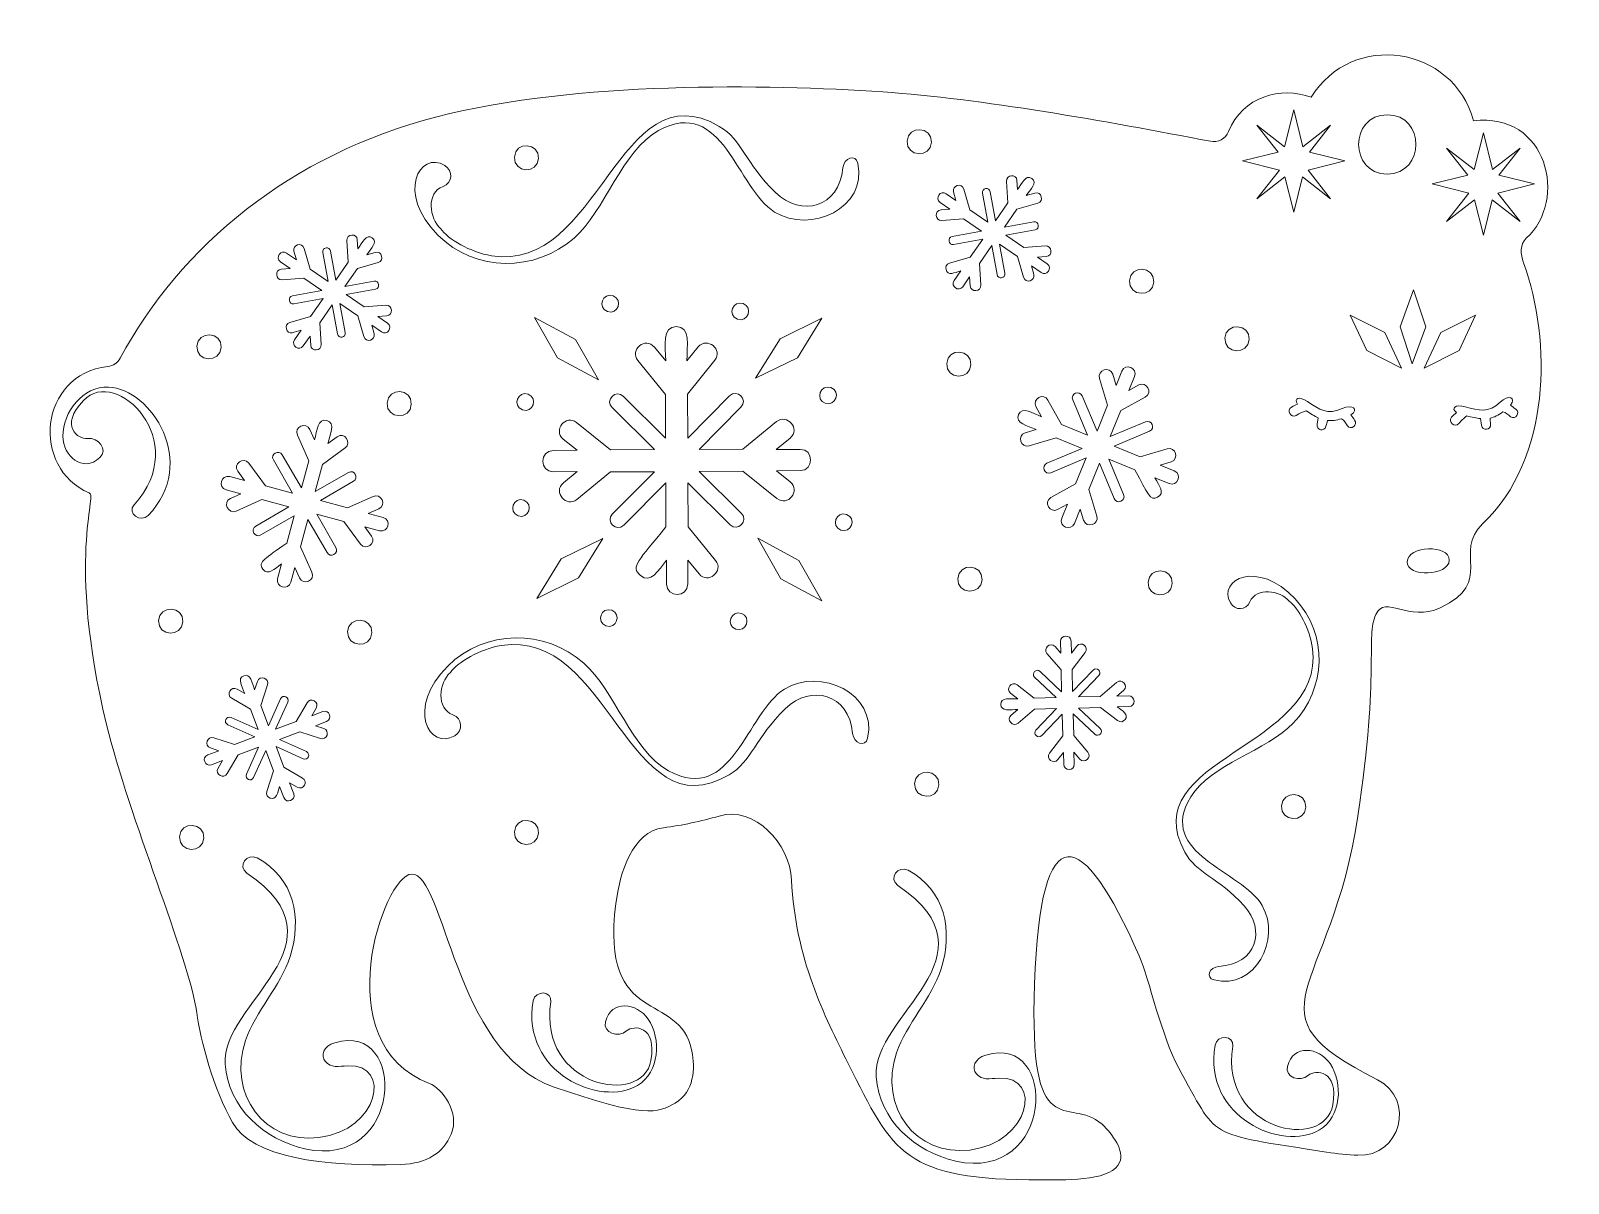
# Model space of a CAD drawing. Header units: inches. Extents: x 0.01 to 2.98, y 0.38 to 2.6.
import ezdxf

# ---------------------------------------------------------------- set-up
doc = ezdxf.new("R2010")
doc.units = ezdxf.units.IN
doc.header["$MEASUREMENT"] = 0
doc.layers.add('_U+0421_U+043B_U+043E_U+0439 1', color=7, linetype='Continuous')

msp = doc.modelspace()

# ---------------------------------------------------------------- linework, layer by layer
at = {"layer": '_U+0421_U+043B_U+043E_U+0439 1', "color": 7, "lineweight": 9, "true_color": 0xffffff}
for points in [[(2.4233, 2.3294), (2.3802, 2.2743), (2.4341, 2.3165), (2.451, 2.2483), (2.468, 2.3165), (2.5219, 2.2743), (2.4788, 2.3294), (2.5498, 2.3471), (2.4812, 2.3641), (2.5219, 2.4161), (2.4688, 2.3745), (2.451, 2.4458), (2.4333, 2.3745), (2.3802, 2.4161), (2.4209, 2.3641), (2.3523, 2.3471), (2.4233, 2.3294)], [(2.9156, 2.3029), (2.847, 2.32), (2.8877, 2.3719), (2.8346, 2.3304), (2.8169, 2.4016), (2.7991, 2.3304), (2.746, 2.3719), (2.7867, 2.32), (2.7182, 2.3029), (2.7891, 2.2853), (2.746, 2.2302), (2.7999, 2.2724), (2.8169, 2.2042), (2.8338, 2.2724), (2.8877, 2.2302), (2.8446, 2.2853), (2.9156, 2.3029)], [(2.7057, 2.0272), (2.6821, 2.0986), (2.6562, 2.0274), (2.6797, 1.956), (2.7057, 2.0272)], [(2.5598, 2.0499), (2.5918, 1.9813), (2.6589, 1.9474), (2.6269, 2.0161), (2.5598, 2.0499)], [(2.802, 2.0499), (2.7349, 2.0161), (2.7029, 1.9474), (2.77, 1.9813), (2.802, 2.0499)], [(1.1098, 1.9249), (1.0657, 2.0029), (0.9868, 2.0454), (1.0308, 1.9673), (1.1098, 1.9249)], [(1.5407, 2.0438), (1.4602, 2.0044), (1.4131, 1.9281), (1.4936, 1.9675), (1.5407, 2.0438)], [(0.9907, 1.5037), (1.0713, 1.5431), (1.1184, 1.6194), (1.0378, 1.58), (0.9907, 1.5037)], [(1.4616, 1.5414), (1.4175, 1.6195), (1.4965, 1.577), (1.5406, 1.4989), (1.4616, 1.5414)]]:
    msp.add_lwpolyline(points, dxfattribs=at)
at = {"layer": '_U+0421_U+043B_U+043E_U+0439 1', "color": 12, "lineweight": 9, "true_color": 0xe30613}
for points, knots in [([(2.8996, 2.198), (2.9806, 2.271), (2.9406, 2.4424), (2.7979, 2.4243), (2.7584, 2.5699), (2.5641, 2.5981), (2.4846, 2.4698), (2.4263, 2.4916), (2.3526, 2.4716), (2.3252, 2.4036), (2.3196, 2.3898), (2.3049, 2.3822), (2.2903, 2.385), (2.09, 2.4237), (1.8465, 2.4675), (1.6586, 2.4802), (1.434, 2.4954), (1.0664, 2.5012), (0.7978, 2.4321), (0.5156, 2.3594), (0.3038, 2.183), (0.1872, 1.9668), (0.1824, 1.9579), (0.1735, 1.9519), (0.1634, 1.9508), (0.0299, 1.9355), (0.0148, 1.7544), (0.1276, 1.7071), (0.1443, 1.7001), (0.0829, 1.585), (0.161, 1.2603), (0.2037, 1.0827), (0.3188, 0.8147), (0.3349, 0.7051), (0.3427, 0.6519), (0.3671, 0.5568), (0.404, 0.493), (0.441, 0.4259), (0.5804, 0.4073), (0.7281, 0.412), (0.7795, 0.4137), (0.811, 0.4349), (0.8258, 0.4704), (0.8435, 0.5128), (0.8075, 0.5591), (0.7841, 0.5681), (0.5816, 0.6455), (0.6959, 0.9708), (0.7495, 0.972), (0.8133, 0.9734), (0.8318, 0.6286), (1.0224, 0.5621), (1.1992, 0.5005), (1.224, 0.5109), (1.258, 0.5306), (1.2947, 0.5518), (1.2967, 0.5979), (1.2901, 0.6307), (1.2663, 0.7498), (1.1132, 0.6727), (1.1434, 0.915), (1.1509, 0.9753), (1.1751, 1.0533), (1.2353, 1.0613), (1.2714, 1.0661), (1.3074, 1.0736), (1.3428, 1.084), (1.4107, 1.1038), (1.4792, 1.0313), (1.4824, 0.9606), (1.4893, 0.8096), (1.5461, 0.6979), (1.5915, 0.6071), (1.6788, 0.4326), (1.6989, 0.3822), (1.9641, 0.3822), (2.0245, 0.3822), (2.1017, 0.3822), (2.1151, 0.4158), (2.1252, 0.4393), (2.1017, 0.4695), (2.0816, 0.4897), (2.0145, 0.5471), (1.94, 0.441), (1.951, 0.7606), (1.9624, 1.0911), (2.0434, 1.0649), (2.1529, 0.8141), (2.1723, 0.7696), (2.1964, 0.658), (2.2292, 0.5979), (2.3064, 0.4603), (2.2762, 0.4729), (2.5146, 0.436), (2.5353, 0.4325), (2.5554, 0.4306), (2.5746, 0.4298), (2.6573, 0.4264), (2.6867, 0.538), (2.6128, 0.5752), (2.3508, 0.707), (2.5223, 0.7358), (2.5748, 1.084), (2.6173, 1.3665), (2.5894, 1.4282), (2.6095, 1.4724), (2.6273, 1.5117), (2.6732, 1.4572), (2.7338, 1.4856), (2.8406, 1.5358), (2.7562, 1.591), (2.8161, 1.6481), (2.9468, 1.7725), (2.9497, 1.9988), (2.8944, 2.1508), (2.8886, 2.1668), (2.8868, 2.1864), (2.8996, 2.198)], [0, 0, 0, 0, 1, 1, 1, 2, 2, 2, 3, 3, 3, 4, 4, 4, 5, 5, 5, 6, 6, 6, 7, 7, 7, 8, 8, 8, 9, 9, 9, 10, 10, 10, 11, 11, 11, 12, 12, 12, 13, 13, 13, 14, 14, 14, 15, 15, 15, 16, 16, 16, 17, 17, 17, 18, 18, 18, 19, 19, 19, 20, 20, 20, 21, 21, 21, 22, 22, 22, 23, 23, 23, 24, 24, 24, 25, 25, 25, 26, 26, 26, 27, 27, 27, 28, 28, 28, 29, 29, 29, 30, 30, 30, 31, 31, 31, 32, 32, 32, 33, 33, 33, 34, 34, 34, 35, 35, 35, 36, 36, 36, 37, 37, 37, 38, 38, 38, 39, 39, 39, 39]), ([(2.6314, 2.3218), (2.5576, 2.3218), (2.5578, 2.4362), (2.6314, 2.4362), (2.7051, 2.4362), (2.705, 2.3218), (2.6314, 2.3218)], [0, 0, 0, 0, 1, 1, 1, 2, 2, 2, 2])]:
    msp.add_open_spline(points, degree=3, knots=knots, dxfattribs=at)
at = {"layer": '_U+0421_U+043B_U+043E_U+0439 1', "color": 7, "lineweight": 9, "true_color": 0xffffff}
for points, knots in [([(1.0627, 2.1984), (1.1231, 2.2514), (1.1551, 2.3667), (1.226, 2.4057), (1.3494, 2.4736), (1.3767, 2.2937), (1.4497, 2.2486), (1.5187, 2.2059), (1.6292, 2.2566), (1.6103, 2.3428), (1.6061, 2.3618), (1.5832, 2.3531), (1.5814, 2.3338), (1.5742, 2.2566), (1.5009, 2.2382), (1.4515, 2.2862), (1.3925, 2.3434), (1.3875, 2.3875), (1.3429, 2.4138), (1.1491, 2.5277), (1.1116, 2.1301), (0.9035, 2.1643), (0.8625, 2.171), (0.819, 2.1968), (0.8053, 2.2166), (0.7833, 2.236), (0.7774, 2.2859), (0.8102, 2.2981), (0.8285, 2.3049), (0.8302, 2.3283), (0.8136, 2.3384), (0.7652, 2.3676), (0.7186, 2.2854), (0.8002, 2.2041), (0.8724, 2.1323), (0.9877, 2.1325), (1.0627, 2.1984)], [0, 0, 0, 0, 1, 1, 1, 2, 2, 2, 3, 3, 3, 4, 4, 4, 5, 5, 5, 6, 6, 6, 7, 7, 7, 8, 8, 8, 9, 9, 9, 10, 10, 10, 11, 11, 11, 12, 12, 12, 12]), ([(1.7521, 2.3831), (1.7537, 2.4139), (1.707, 2.4163), (1.7054, 2.3855), (1.7038, 2.3547), (1.7505, 2.3522), (1.7521, 2.3831)], [0, 0, 0, 0, 1, 1, 1, 2, 2, 2, 2]), ([(0.9943, 2.3521), (0.9959, 2.3829), (0.9493, 2.3853), (0.9477, 2.3545), (0.9461, 2.3237), (0.9928, 2.3212), (0.9943, 2.3521)], [0, 0, 0, 0, 1, 1, 1, 2, 2, 2, 2]), ([(1.7722, 2.2325), (1.7722, 2.2325), (1.8139, 2.2354), (1.8139, 2.2354), (1.8139, 2.2354), (1.8485, 2.2114), (1.8485, 2.2114), (1.8485, 2.2114), (1.7922, 2.2013), (1.7922, 2.2013), (1.7823, 2.1995), (1.785, 2.1844), (1.7949, 2.1862), (1.7949, 2.1862), (1.8512, 2.1963), (1.8512, 2.1963), (1.8512, 2.1963), (1.8272, 2.1618), (1.8272, 2.1618), (1.8272, 2.1618), (1.787, 2.1501), (1.787, 2.1501), (1.7808, 2.1484), (1.7788, 2.1426), (1.7803, 2.1375), (1.7833, 2.1251), (1.7968, 2.1316), (1.8092, 2.1352), (1.8092, 2.1352), (1.7961, 2.1164), (1.7961, 2.1164), (1.7884, 2.1054), (1.8052, 2.0938), (1.8128, 2.1047), (1.8128, 2.1047), (1.8259, 2.1235), (1.8259, 2.1235), (1.8259, 2.1235), (1.8272, 2.1064), (1.8272, 2.1064), (1.8281, 2.0931), (1.8485, 2.0946), (1.8476, 2.1079), (1.8476, 2.1079), (1.8446, 2.1496), (1.8446, 2.1496), (1.8446, 2.1496), (1.8687, 2.1842), (1.8687, 2.1842), (1.8687, 2.1842), (1.8787, 2.1279), (1.8787, 2.1279), (1.8805, 2.118), (1.8956, 2.1207), (1.8938, 2.1306), (1.8938, 2.1306), (1.8837, 2.1869), (1.8837, 2.1869), (1.8837, 2.1869), (1.9183, 2.1628), (1.9183, 2.1628), (1.9183, 2.1628), (1.93, 2.1227), (1.93, 2.1227), (1.9338, 2.1099), (1.9531, 2.1158), (1.9496, 2.1283), (1.9496, 2.1283), (1.9449, 2.1448), (1.9449, 2.1448), (1.9449, 2.1448), (1.9637, 2.1317), (1.9637, 2.1317), (1.9746, 2.1241), (1.9863, 2.1409), (1.9754, 2.1485), (1.9754, 2.1485), (1.9565, 2.1616), (1.9565, 2.1616), (1.9565, 2.1616), (1.9737, 2.1629), (1.9737, 2.1629), (1.9875, 2.1641), (1.9847, 2.1843), (1.9721, 2.1833), (1.9721, 2.1833), (1.9304, 2.1803), (1.9304, 2.1803), (1.9304, 2.1803), (1.8959, 2.2043), (1.8959, 2.2043), (1.8959, 2.2043), (1.9522, 2.2144), (1.9522, 2.2144), (1.9621, 2.2162), (1.9594, 2.2313), (1.9495, 2.2295), (1.9495, 2.2295), (1.8932, 2.2194), (1.8932, 2.2194), (1.8932, 2.2194), (1.9172, 2.2539), (1.9172, 2.2539), (1.9172, 2.2539), (1.9574, 2.2656), (1.9574, 2.2656), (1.9701, 2.2691), (1.9646, 2.2888), (1.9517, 2.2853), (1.9517, 2.2853), (1.9352, 2.2805), (1.9352, 2.2805), (1.9432, 2.2919), (1.9572, 2.3054), (1.9458, 2.3133), (1.9342, 2.3213), (1.9267, 2.304), (1.9185, 2.2922), (1.9185, 2.2922), (1.9172, 2.3093), (1.9172, 2.3093), (1.9163, 2.3226), (1.8959, 2.3211), (1.8968, 2.3078), (1.8968, 2.3078), (1.8998, 2.2661), (1.8998, 2.2661), (1.8998, 2.2661), (1.8758, 2.2315), (1.8758, 2.2315), (1.8758, 2.2315), (1.8657, 2.2878), (1.8657, 2.2878), (1.8639, 2.2977), (1.8488, 2.295), (1.8506, 2.2851), (1.8506, 2.2851), (1.8607, 2.2288), (1.8607, 2.2288), (1.8607, 2.2288), (1.8261, 2.2529), (1.8261, 2.2529), (1.8261, 2.2529), (1.8144, 2.293), (1.8144, 2.293), (1.8107, 2.3058), (1.7913, 2.2999), (1.7948, 2.2874), (1.7948, 2.2874), (1.7995, 2.2709), (1.7995, 2.2709), (1.7995, 2.2709), (1.7807, 2.284), (1.7807, 2.284), (1.7698, 2.2916), (1.7581, 2.2748), (1.7691, 2.2672), (1.7691, 2.2672), (1.7879, 2.2541), (1.7879, 2.2541), (1.7879, 2.2541), (1.7707, 2.2528), (1.7707, 2.2528), (1.7569, 2.2516), (1.7597, 2.2314), (1.7722, 2.2325)], [0, 0, 0, 0, 1, 1, 1, 2, 2, 2, 3, 3, 3, 4, 4, 4, 5, 5, 5, 6, 6, 6, 7, 7, 7, 8, 8, 8, 9, 9, 9, 10, 10, 10, 11, 11, 11, 12, 12, 12, 13, 13, 13, 14, 14, 14, 15, 15, 15, 16, 16, 16, 17, 17, 17, 18, 18, 18, 19, 19, 19, 20, 20, 20, 21, 21, 21, 22, 22, 22, 23, 23, 23, 24, 24, 24, 25, 25, 25, 26, 26, 26, 27, 27, 27, 28, 28, 28, 29, 29, 29, 30, 30, 30, 31, 31, 31, 32, 32, 32, 33, 33, 33, 34, 34, 34, 35, 35, 35, 36, 36, 36, 37, 37, 37, 38, 38, 38, 39, 39, 39, 40, 40, 40, 41, 41, 41, 42, 42, 42, 43, 43, 43, 44, 44, 44, 45, 45, 45, 46, 46, 46, 47, 47, 47, 48, 48, 48, 49, 49, 49, 50, 50, 50, 51, 51, 51, 52, 52, 52, 53, 53, 53, 54, 54, 54, 55, 55, 55, 55]), ([(0.4998, 2.1181), (0.4998, 2.1181), (0.5415, 2.1211), (0.5415, 2.1211), (0.5415, 2.1211), (0.5761, 2.097), (0.5761, 2.097), (0.5761, 2.097), (0.5198, 2.0869), (0.5198, 2.0869), (0.5099, 2.0852), (0.5126, 2.0701), (0.5225, 2.0718), (0.5225, 2.0718), (0.5788, 2.0819), (0.5788, 2.0819), (0.5788, 2.0819), (0.5547, 2.0474), (0.5547, 2.0474), (0.5547, 2.0474), (0.5146, 2.0357), (0.5146, 2.0357), (0.5083, 2.034), (0.5063, 2.0282), (0.5079, 2.0231), (0.5108, 2.0107), (0.5244, 2.0173), (0.5367, 2.0208), (0.5367, 2.0208), (0.5236, 2.002), (0.5236, 2.002), (0.516, 1.991), (0.5328, 1.9794), (0.5404, 1.9903), (0.5404, 1.9903), (0.5535, 2.0091), (0.5535, 2.0091), (0.5535, 2.0091), (0.5548, 1.992), (0.5548, 1.992), (0.5557, 1.9787), (0.576, 1.9802), (0.5751, 1.9935), (0.5751, 1.9935), (0.5722, 2.0352), (0.5722, 2.0352), (0.5722, 2.0352), (0.5962, 2.0698), (0.5962, 2.0698), (0.5962, 2.0698), (0.6063, 2.0135), (0.6063, 2.0135), (0.6081, 2.0036), (0.6232, 2.0063), (0.6214, 2.0162), (0.6214, 2.0162), (0.6113, 2.0725), (0.6113, 2.0725), (0.6113, 2.0725), (0.6458, 2.0484), (0.6458, 2.0484), (0.6458, 2.0484), (0.6575, 2.0083), (0.6575, 2.0083), (0.6613, 1.9955), (0.6806, 2.0014), (0.6772, 2.0139), (0.6772, 2.0139), (0.6724, 2.0304), (0.6724, 2.0304), (0.6724, 2.0304), (0.6912, 2.0173), (0.6912, 2.0173), (0.7022, 2.0097), (0.7139, 2.0265), (0.7029, 2.0341), (0.7029, 2.0341), (0.6841, 2.0472), (0.6841, 2.0472), (0.6841, 2.0472), (0.7012, 2.0485), (0.7012, 2.0485), (0.715, 2.0497), (0.7123, 2.07), (0.6997, 2.0689), (0.6997, 2.0689), (0.658, 2.0659), (0.658, 2.0659), (0.658, 2.0659), (0.6235, 2.0899), (0.6235, 2.0899), (0.6235, 2.0899), (0.6797, 2.1), (0.6797, 2.1), (0.6897, 2.1018), (0.687, 2.1169), (0.677, 2.1151), (0.677, 2.1151), (0.6207, 2.105), (0.6207, 2.105), (0.6207, 2.105), (0.6448, 2.1395), (0.6448, 2.1395), (0.6448, 2.1395), (0.6849, 2.1512), (0.6849, 2.1512), (0.6976, 2.1547), (0.6921, 2.1744), (0.6793, 2.1709), (0.6793, 2.1709), (0.6628, 2.1661), (0.6628, 2.1661), (0.6707, 2.1775), (0.6847, 2.191), (0.6734, 2.1989), (0.6617, 2.207), (0.6543, 2.1896), (0.646, 2.1778), (0.646, 2.1778), (0.6447, 2.1949), (0.6447, 2.1949), (0.6439, 2.2082), (0.6235, 2.2067), (0.6244, 2.1934), (0.6244, 2.1934), (0.6273, 2.1517), (0.6273, 2.1517), (0.6273, 2.1517), (0.6033, 2.1172), (0.6033, 2.1172), (0.6033, 2.1172), (0.5932, 2.1734), (0.5932, 2.1734), (0.5914, 2.1833), (0.5764, 2.1807), (0.5781, 2.1707), (0.5781, 2.1707), (0.5882, 2.1144), (0.5882, 2.1144), (0.5882, 2.1144), (0.5537, 2.1385), (0.5537, 2.1385), (0.5537, 2.1385), (0.542, 2.1786), (0.542, 2.1786), (0.5382, 2.1914), (0.5189, 2.1855), (0.5223, 2.173), (0.5223, 2.173), (0.5271, 2.1565), (0.5271, 2.1565), (0.5271, 2.1565), (0.5083, 2.1696), (0.5083, 2.1696), (0.4973, 2.1772), (0.4857, 2.1604), (0.4966, 2.1528), (0.4966, 2.1528), (0.5154, 2.1397), (0.5154, 2.1397), (0.5154, 2.1397), (0.4983, 2.1384), (0.4983, 2.1384), (0.4845, 2.1373), (0.4872, 2.117), (0.4998, 2.1181)], [0, 0, 0, 0, 1, 1, 1, 2, 2, 2, 3, 3, 3, 4, 4, 4, 5, 5, 5, 6, 6, 6, 7, 7, 7, 8, 8, 8, 9, 9, 9, 10, 10, 10, 11, 11, 11, 12, 12, 12, 13, 13, 13, 14, 14, 14, 15, 15, 15, 16, 16, 16, 17, 17, 17, 18, 18, 18, 19, 19, 19, 20, 20, 20, 21, 21, 21, 22, 22, 22, 23, 23, 23, 24, 24, 24, 25, 25, 25, 26, 26, 26, 27, 27, 27, 28, 28, 28, 29, 29, 29, 30, 30, 30, 31, 31, 31, 32, 32, 32, 33, 33, 33, 34, 34, 34, 35, 35, 35, 36, 36, 36, 37, 37, 37, 38, 38, 38, 39, 39, 39, 40, 40, 40, 41, 41, 41, 42, 42, 42, 43, 43, 43, 44, 44, 44, 45, 45, 45, 46, 46, 46, 47, 47, 47, 48, 48, 48, 49, 49, 49, 50, 50, 50, 51, 51, 51, 52, 52, 52, 53, 53, 53, 54, 54, 54, 55, 55, 55, 55]), ([(2.181, 2.1138), (2.1826, 2.1446), (2.1359, 2.1471), (2.1343, 2.1162), (2.1327, 2.0854), (2.1794, 2.0829), (2.181, 2.1138)], [0, 0, 0, 0, 1, 1, 1, 2, 2, 2, 2]), ([(1.1381, 2.087), (1.1181, 2.0943), (1.1071, 2.0641), (1.1271, 2.0568), (1.1471, 2.0496), (1.1581, 2.0798), (1.1381, 2.087)], [0, 0, 0, 0, 1, 1, 1, 2, 2, 2, 2]), ([(1.389, 2.0721), (1.369, 2.0794), (1.358, 2.0492), (1.378, 2.0419), (1.398, 2.0347), (1.409, 2.0649), (1.389, 2.0721)], [0, 0, 0, 0, 1, 1, 1, 2, 2, 2, 2]), ([(0.382, 1.9875), (0.3835, 2.0183), (0.3369, 2.0208), (0.3353, 1.9899), (0.3337, 1.9591), (0.3804, 1.9567), (0.382, 1.9875)], [0, 0, 0, 0, 1, 1, 1, 2, 2, 2, 2]), ([(1.48, 1.7281), (1.48, 1.7281), (1.4531, 1.7498), (1.4531, 1.7498), (1.4531, 1.7498), (1.4991, 1.75), (1.4991, 1.75), (1.5259, 1.7501), (1.5258, 1.7911), (1.499, 1.791), (1.499, 1.791), (1.4529, 1.7908), (1.4529, 1.7908), (1.4529, 1.7908), (1.4796, 1.8127), (1.4796, 1.8127), (1.5009, 1.8306), (1.473, 1.8607), (1.4535, 1.8444), (1.4535, 1.8444), (1.3885, 1.7914), (1.3885, 1.7914), (1.3885, 1.7914), (1.3039, 1.791), (1.3039, 1.791), (1.3039, 1.791), (1.3848, 1.8725), (1.3848, 1.8725), (1.3991, 1.8869), (1.3772, 1.9086), (1.3629, 1.8942), (1.3629, 1.8942), (1.2821, 1.8127), (1.2821, 1.8127), (1.2821, 1.8127), (1.2817, 1.8972), (1.2817, 1.8972), (1.2817, 1.8972), (1.3342, 1.9627), (1.3342, 1.9627), (1.351, 1.9831), (1.3193, 2.0091), (1.3023, 1.9885), (1.3023, 1.9885), (1.2806, 1.9617), (1.2806, 1.9617), (1.2805, 1.9895), (1.2879, 2.0278), (1.2602, 2.0277), (1.2317, 2.0276), (1.2394, 1.9905), (1.2396, 1.9615), (1.2396, 1.9615), (1.2177, 1.9882), (1.2177, 1.9882), (1.2009, 2.009), (1.1692, 1.983), (1.186, 1.9621), (1.186, 1.9621), (1.239, 1.897), (1.239, 1.897), (1.239, 1.897), (1.2394, 1.8125), (1.2394, 1.8125), (1.2394, 1.8125), (1.1578, 1.8933), (1.1578, 1.8933), (1.1435, 1.9076), (1.1218, 1.8858), (1.1362, 1.8715), (1.1362, 1.8715), (1.2177, 1.7906), (1.2177, 1.7906), (1.2177, 1.7906), (1.1332, 1.7903), (1.1332, 1.7903), (1.1332, 1.7903), (1.0677, 1.8427), (1.0677, 1.8427), (1.0467, 1.8594), (1.0217, 1.8275), (1.0418, 1.8108), (1.0418, 1.8108), (1.0687, 1.7892), (1.0687, 1.7892), (1.0687, 1.7892), (1.0227, 1.789), (1.0227, 1.789), (0.9959, 1.7888), (0.9961, 1.7478), (1.0228, 1.7479), (1.0228, 1.7479), (1.0689, 1.7481), (1.0689, 1.7481), (1.0689, 1.7481), (1.0422, 1.7263), (1.0422, 1.7263), (1.0209, 1.7084), (1.0489, 1.6782), (1.0683, 1.6946), (1.0683, 1.6946), (1.1333, 1.7476), (1.1333, 1.7476), (1.1333, 1.7476), (1.2179, 1.7479), (1.2179, 1.7479), (1.2179, 1.7479), (1.137, 1.6664), (1.137, 1.6664), (1.1228, 1.652), (1.1446, 1.6304), (1.1589, 1.6447), (1.1589, 1.6447), (1.2398, 1.7263), (1.2398, 1.7263), (1.2398, 1.7263), (1.2401, 1.6417), (1.2401, 1.6417), (1.1884, 1.5771), (1.1703, 1.5643), (1.1911, 1.5478), (1.2104, 1.5308), (1.2251, 1.5573), (1.2412, 1.5773), (1.2412, 1.5773), (1.2414, 1.5313), (1.2414, 1.5313), (1.2415, 1.5045), (1.2825, 1.5046), (1.2824, 1.5314), (1.2824, 1.5314), (1.2822, 1.5775), (1.2822, 1.5775), (1.2822, 1.5775), (1.3041, 1.5508), (1.3041, 1.5508), (1.3209, 1.5299), (1.3526, 1.556), (1.3358, 1.5769), (1.3358, 1.5769), (1.2828, 1.6419), (1.2828, 1.6419), (1.2828, 1.6419), (1.2824, 1.7265), (1.2824, 1.7265), (1.2824, 1.7265), (1.364, 1.6456), (1.364, 1.6456), (1.3783, 1.6314), (1.4, 1.6532), (1.3856, 1.6675), (1.3856, 1.6675), (1.3041, 1.7483), (1.3041, 1.7483), (1.3041, 1.7483), (1.3886, 1.7487), (1.3886, 1.7487), (1.3886, 1.7487), (1.4542, 1.6962), (1.4542, 1.6962), (1.4752, 1.6796), (1.5001, 1.7115), (1.48, 1.7281)], [0, 0, 0, 0, 1, 1, 1, 2, 2, 2, 3, 3, 3, 4, 4, 4, 5, 5, 5, 6, 6, 6, 7, 7, 7, 8, 8, 8, 9, 9, 9, 10, 10, 10, 11, 11, 11, 12, 12, 12, 13, 13, 13, 14, 14, 14, 15, 15, 15, 16, 16, 16, 17, 17, 17, 18, 18, 18, 19, 19, 19, 20, 20, 20, 21, 21, 21, 22, 22, 22, 23, 23, 23, 24, 24, 24, 25, 25, 25, 26, 26, 26, 27, 27, 27, 28, 28, 28, 29, 29, 29, 30, 30, 30, 31, 31, 31, 32, 32, 32, 33, 33, 33, 34, 34, 34, 35, 35, 35, 36, 36, 36, 37, 37, 37, 38, 38, 38, 39, 39, 39, 40, 40, 40, 41, 41, 41, 42, 42, 42, 43, 43, 43, 44, 44, 44, 45, 45, 45, 46, 46, 46, 47, 47, 47, 48, 48, 48, 49, 49, 49, 50, 50, 50, 51, 51, 51, 52, 52, 52, 53, 53, 53, 54, 54, 54, 54]), ([(2.3651, 2.003), (2.3667, 2.0338), (2.32, 2.0363), (2.3184, 2.0054), (2.3168, 1.9746), (2.3635, 1.9722), (2.3651, 2.003)], [0, 0, 0, 0, 1, 1, 1, 2, 2, 2, 2]), ([(1.8283, 1.9542), (1.8299, 1.985), (1.7833, 1.9874), (1.7817, 1.9566), (1.7801, 1.9257), (1.8268, 1.9233), (1.8283, 1.9542)], [0, 0, 0, 0, 1, 1, 1, 2, 2, 2, 2]), ([(2.1885, 1.6991), (2.2033, 1.7063), (2.1912, 1.7216), (2.1832, 1.7361), (2.1832, 1.7361), (2.2107, 1.7249), (2.2107, 1.7249), (2.2266, 1.7184), (2.2366, 1.7428), (2.2206, 1.7493), (2.2206, 1.7493), (2.1932, 1.7605), (2.1932, 1.7605), (2.1932, 1.7605), (2.2145, 1.767), (2.2145, 1.767), (2.231, 1.7719), (2.2233, 1.7971), (2.2067, 1.7922), (2.2067, 1.7922), (2.155, 1.7767), (2.155, 1.7767), (2.155, 1.7767), (2.1047, 1.7973), (2.1047, 1.7973), (2.1047, 1.7973), (2.1728, 1.8259), (2.1728, 1.8259), (2.1848, 1.8309), (2.1771, 1.8492), (2.1651, 1.8441), (2.1651, 1.8441), (2.097, 1.8155), (2.097, 1.8155), (2.097, 1.8155), (2.1176, 1.8658), (2.1176, 1.8658), (2.1176, 1.8658), (2.1648, 1.8919), (2.1648, 1.8919), (2.1799, 1.9003), (2.1671, 1.923), (2.1522, 1.9151), (2.1522, 1.9151), (2.1327, 1.9044), (2.1327, 1.9044), (2.1327, 1.9044), (2.1439, 1.9318), (2.1439, 1.9318), (2.1504, 1.9478), (2.126, 1.9578), (2.1195, 1.9418), (2.1195, 1.9418), (2.1083, 1.9144), (2.1083, 1.9144), (2.1083, 1.9144), (2.1019, 1.9357), (2.1019, 1.9357), (2.0965, 1.9527), (2.0717, 1.9435), (2.0766, 1.9279), (2.0766, 1.9279), (2.0921, 1.8762), (2.0921, 1.8762), (2.0921, 1.8762), (2.0716, 1.8259), (2.0716, 1.8259), (2.0716, 1.8259), (2.043, 1.894), (2.043, 1.894), (2.0379, 1.906), (2.0197, 1.8983), (2.0247, 1.8863), (2.0247, 1.8863), (2.0533, 1.8182), (2.0533, 1.8182), (2.0533, 1.8182), (2.003, 1.8388), (2.003, 1.8388), (2.003, 1.8388), (1.9769, 1.886), (1.9769, 1.886), (1.9689, 1.9011), (1.9457, 1.8886), (1.9537, 1.8734), (1.9537, 1.8734), (1.9644, 1.8539), (1.9644, 1.8539), (1.9478, 1.8607), (1.9269, 1.8746), (1.9201, 1.8581), (1.9132, 1.8411), (1.9372, 1.8366), (1.9544, 1.8295), (1.9544, 1.8295), (1.9332, 1.8231), (1.9332, 1.8231), (1.9167, 1.8182), (1.9244, 1.7929), (1.9409, 1.7978), (1.9409, 1.7978), (1.9926, 1.8133), (1.9926, 1.8133), (1.9926, 1.8133), (2.043, 1.7928), (2.043, 1.7928), (2.043, 1.7928), (1.9749, 1.7642), (1.9749, 1.7642), (1.9629, 1.7591), (1.9705, 1.7409), (1.9825, 1.7459), (1.9825, 1.7459), (2.0506, 1.7745), (2.0506, 1.7745), (2.0506, 1.7745), (2.0301, 1.7242), (2.0301, 1.7242), (2.0301, 1.7242), (1.9828, 1.6981), (1.9828, 1.6981), (1.9677, 1.6898), (1.9806, 1.6671), (1.9954, 1.6749), (1.9954, 1.6749), (2.0149, 1.6856), (2.0149, 1.6856), (2.0149, 1.6856), (2.0037, 1.6582), (2.0037, 1.6582), (1.9972, 1.6422), (2.0216, 1.6323), (2.0281, 1.6482), (2.0281, 1.6482), (2.0393, 1.6756), (2.0393, 1.6756), (2.0393, 1.6756), (2.0458, 1.6544), (2.0458, 1.6544), (2.0512, 1.6373), (2.076, 1.6465), (2.071, 1.6621), (2.071, 1.6621), (2.0555, 1.7138), (2.0555, 1.7138), (2.0555, 1.7138), (2.0761, 1.7642), (2.0761, 1.7642), (2.0761, 1.7642), (2.1047, 1.6961), (2.1047, 1.6961), (2.1097, 1.6841), (2.128, 1.6917), (2.1229, 1.7037), (2.1229, 1.7037), (2.0943, 1.7718), (2.0943, 1.7718), (2.0943, 1.7718), (2.1447, 1.7513), (2.1447, 1.7513), (2.1704, 1.7046), (2.1736, 1.6908), (2.1885, 1.6991)], [0, 0, 0, 0, 1, 1, 1, 2, 2, 2, 3, 3, 3, 4, 4, 4, 5, 5, 5, 6, 6, 6, 7, 7, 7, 8, 8, 8, 9, 9, 9, 10, 10, 10, 11, 11, 11, 12, 12, 12, 13, 13, 13, 14, 14, 14, 15, 15, 15, 16, 16, 16, 17, 17, 17, 18, 18, 18, 19, 19, 19, 20, 20, 20, 21, 21, 21, 22, 22, 22, 23, 23, 23, 24, 24, 24, 25, 25, 25, 26, 26, 26, 27, 27, 27, 28, 28, 28, 29, 29, 29, 30, 30, 30, 31, 31, 31, 32, 32, 32, 33, 33, 33, 34, 34, 34, 35, 35, 35, 36, 36, 36, 37, 37, 37, 38, 38, 38, 39, 39, 39, 40, 40, 40, 41, 41, 41, 42, 42, 42, 43, 43, 43, 44, 44, 44, 45, 45, 45, 46, 46, 46, 47, 47, 47, 48, 48, 48, 49, 49, 49, 50, 50, 50, 51, 51, 51, 52, 52, 52, 53, 53, 53, 54, 54, 54, 54]), ([(0.1647, 1.9112), (0.1157, 1.9135), (0.0766, 1.8626), (0.0767, 1.8163), (0.0769, 1.7782), (0.1148, 1.7447), (0.1481, 1.7751), (0.1642, 1.7898), (0.1455, 1.8147), (0.1238, 1.812), (0.1068, 1.8098), (0.0689, 1.8356), (0.1165, 1.8855), (0.1797, 1.9519), (0.3267, 1.8072), (0.2143, 1.6842), (0.1996, 1.6681), (0.2265, 1.6481), (0.2415, 1.6637), (0.3388, 1.7655), (0.2476, 1.9074), (0.1647, 1.9112)], [0, 0, 0, 0, 1, 1, 1, 2, 2, 2, 3, 3, 3, 4, 4, 4, 5, 5, 5, 6, 6, 6, 7, 7, 7, 7]), ([(0.7023, 1.8803), (0.7007, 1.8495), (0.7473, 1.847), (0.7489, 1.8779), (0.7505, 1.9087), (0.7038, 1.9112), (0.7023, 1.8803)], [0, 0, 0, 0, 1, 1, 1, 2, 2, 2, 2]), ([(0.9743, 1.8974), (0.9543, 1.9047), (0.9433, 1.8745), (0.9633, 1.8672), (0.9832, 1.86), (0.9942, 1.8902), (0.9743, 1.8974)], [0, 0, 0, 0, 1, 1, 1, 2, 2, 2, 2]), ([(1.5473, 1.8799), (1.5672, 1.8727), (1.5783, 1.9029), (1.5583, 1.9101), (1.5383, 1.9174), (1.5273, 1.8872), (1.5473, 1.8799)], [0, 0, 0, 0, 1, 1, 1, 2, 2, 2, 2]), ([(2.5613, 1.8578), (2.5776, 1.8679), (2.5648, 1.8788), (2.5446, 1.8695), (2.5161, 1.8564), (2.5008, 1.868), (2.4779, 1.8831), (2.4613, 1.8941), (2.4506, 1.8896), (2.4585, 1.8783), (2.4533, 1.8759), (2.4516, 1.8753), (2.4467, 1.8724), (2.4365, 1.8664), (2.4456, 1.8505), (2.4558, 1.8565), (2.463, 1.8608), (2.467, 1.8625), (2.4749, 1.8655), (2.4836, 1.8598), (2.4912, 1.8552), (2.4985, 1.8519), (2.4985, 1.8519), (2.4961, 1.8395), (2.4961, 1.8395), (2.4937, 1.828), (2.5109, 1.824), (2.5133, 1.8355), (2.5144, 1.8406), (2.5151, 1.8419), (2.5162, 1.8469), (2.5243, 1.846), (2.5329, 1.8468), (2.5434, 1.8501), (2.5491, 1.8472), (2.5507, 1.8417), (2.5546, 1.8366), (2.5618, 1.8272), (2.5757, 1.8382), (2.5686, 1.8474), (2.5659, 1.8509), (2.5641, 1.8545), (2.5613, 1.8578)], [0, 0, 0, 0, 1, 1, 1, 2, 2, 2, 3, 3, 3, 4, 4, 4, 5, 5, 5, 6, 6, 6, 7, 7, 7, 8, 8, 8, 9, 9, 9, 10, 10, 10, 11, 11, 11, 12, 12, 12, 13, 13, 13, 14, 14, 14, 14]), ([(2.8792, 1.8687), (2.8755, 1.8711), (2.8726, 1.874), (2.869, 1.8762), (2.8811, 1.891), (2.8655, 1.8972), (2.8493, 1.8818), (2.8267, 1.8602), (2.8084, 1.8662), (2.7818, 1.8731), (2.7625, 1.8781), (2.7539, 1.8704), (2.765, 1.8623), (2.7609, 1.8584), (2.7594, 1.8572), (2.7557, 1.8529), (2.748, 1.8439), (2.7617, 1.8318), (2.7695, 1.8408), (2.775, 1.8472), (2.7782, 1.8501), (2.7847, 1.8555), (2.7948, 1.8529), (2.8034, 1.851), (2.8114, 1.8503), (2.8114, 1.8503), (2.8131, 1.8377), (2.8131, 1.8377), (2.8145, 1.8261), (2.8322, 1.8278), (2.8307, 1.8395), (2.8301, 1.8446), (2.8304, 1.8461), (2.8297, 1.8512), (2.8377, 1.853), (2.8457, 1.8565), (2.8545, 1.8631), (2.8608, 1.8622), (2.8642, 1.8575), (2.8695, 1.8539), (2.8793, 1.8474), (2.8889, 1.8622), (2.8792, 1.8687)], [0, 0, 0, 0, 1, 1, 1, 2, 2, 2, 3, 3, 3, 4, 4, 4, 5, 5, 5, 6, 6, 6, 7, 7, 7, 8, 8, 8, 9, 9, 9, 10, 10, 10, 11, 11, 11, 12, 12, 12, 13, 13, 13, 14, 14, 14, 14]), ([(0.6945, 1.6596), (0.6945, 1.6596), (0.6659, 1.6672), (0.6659, 1.6672), (0.6659, 1.6672), (0.6862, 1.6763), (0.6862, 1.6763), (0.7024, 1.6838), (0.6901, 1.7072), (0.6753, 1.7003), (0.6753, 1.7003), (0.626, 1.6784), (0.626, 1.6784), (0.626, 1.6784), (0.5735, 1.6924), (0.5735, 1.6924), (0.5735, 1.6924), (0.6374, 1.7294), (0.6374, 1.7294), (0.6486, 1.7359), (0.6387, 1.7531), (0.6274, 1.7465), (0.6274, 1.7465), (0.5635, 1.7095), (0.5635, 1.7095), (0.5635, 1.7095), (0.5775, 1.7621), (0.5775, 1.7621), (0.5775, 1.7621), (0.6211, 1.7939), (0.6211, 1.7939), (0.635, 1.8038), (0.6197, 1.8252), (0.6056, 1.8153), (0.6056, 1.8153), (0.5877, 1.8023), (0.5877, 1.8023), (0.5923, 1.8195), (0.6033, 1.8421), (0.5861, 1.8467), (0.5684, 1.8514), (0.567, 1.8271), (0.5622, 1.8091), (0.5622, 1.8091), (0.5531, 1.8293), (0.5531, 1.8293), (0.5461, 1.8451), (0.5221, 1.8342), (0.529, 1.8184), (0.529, 1.8184), (0.551, 1.7691), (0.551, 1.7691), (0.551, 1.7691), (0.537, 1.7166), (0.537, 1.7166), (0.537, 1.7166), (0.4999, 1.7805), (0.4999, 1.7805), (0.4934, 1.7917), (0.4763, 1.7818), (0.4828, 1.7705), (0.4828, 1.7705), (0.5198, 1.7066), (0.5198, 1.7066), (0.5198, 1.7066), (0.4673, 1.7206), (0.4673, 1.7206), (0.4673, 1.7206), (0.4354, 1.7642), (0.4354, 1.7642), (0.4252, 1.7781), (0.4043, 1.7625), (0.414, 1.7487), (0.414, 1.7487), (0.4271, 1.7308), (0.4271, 1.7308), (0.4271, 1.7308), (0.3985, 1.7384), (0.3985, 1.7384), (0.3818, 1.7428), (0.375, 1.7173), (0.3917, 1.7129), (0.3917, 1.7129), (0.4203, 1.7053), (0.4203, 1.7053), (0.4203, 1.7053), (0.4, 1.6962), (0.4, 1.6962), (0.3838, 1.6887), (0.3961, 1.6652), (0.4109, 1.6721), (0.4109, 1.6721), (0.4602, 1.6941), (0.4602, 1.6941), (0.4602, 1.6941), (0.5128, 1.6801), (0.5128, 1.6801), (0.5128, 1.6801), (0.4489, 1.6431), (0.4489, 1.6431), (0.4376, 1.6365), (0.4475, 1.6194), (0.4588, 1.6259), (0.4588, 1.6259), (0.5227, 1.663), (0.5227, 1.663), (0.5227, 1.663), (0.5087, 1.6104), (0.5087, 1.6104), (0.4676, 1.5803), (0.4519, 1.5746), (0.4625, 1.5603), (0.4716, 1.5466), (0.4852, 1.5605), (0.4986, 1.5702), (0.4986, 1.5702), (0.4909, 1.5416), (0.4909, 1.5416), (0.4865, 1.5249), (0.512, 1.5182), (0.5164, 1.5348), (0.5164, 1.5348), (0.5241, 1.5634), (0.5241, 1.5634), (0.5241, 1.5634), (0.5332, 1.5432), (0.5332, 1.5432), (0.5401, 1.5274), (0.5642, 1.5383), (0.5572, 1.554), (0.5572, 1.554), (0.5353, 1.6033), (0.5353, 1.6033), (0.5353, 1.6033), (0.5493, 1.6559), (0.5493, 1.6559), (0.5493, 1.6559), (0.5863, 1.592), (0.5863, 1.592), (0.5928, 1.5807), (0.6099, 1.5907), (0.6034, 1.6019), (0.6034, 1.6019), (0.5664, 1.6658), (0.5664, 1.6658), (0.5664, 1.6658), (0.6189, 1.6518), (0.6189, 1.6518), (0.6189, 1.6518), (0.6508, 1.6082), (0.6508, 1.6082), (0.661, 1.5944), (0.6819, 1.61), (0.6722, 1.6237), (0.6722, 1.6237), (0.6591, 1.6417), (0.6591, 1.6417), (0.6591, 1.6417), (0.6878, 1.6341), (0.6878, 1.6341), (0.7044, 1.6296), (0.7112, 1.6551), (0.6945, 1.6596)], [0, 0, 0, 0, 1, 1, 1, 2, 2, 2, 3, 3, 3, 4, 4, 4, 5, 5, 5, 6, 6, 6, 7, 7, 7, 8, 8, 8, 9, 9, 9, 10, 10, 10, 11, 11, 11, 12, 12, 12, 13, 13, 13, 14, 14, 14, 15, 15, 15, 16, 16, 16, 17, 17, 17, 18, 18, 18, 19, 19, 19, 20, 20, 20, 21, 21, 21, 22, 22, 22, 23, 23, 23, 24, 24, 24, 25, 25, 25, 26, 26, 26, 27, 27, 27, 28, 28, 28, 29, 29, 29, 30, 30, 30, 31, 31, 31, 32, 32, 32, 33, 33, 33, 34, 34, 34, 35, 35, 35, 36, 36, 36, 37, 37, 37, 38, 38, 38, 39, 39, 39, 40, 40, 40, 41, 41, 41, 42, 42, 42, 43, 43, 43, 44, 44, 44, 45, 45, 45, 46, 46, 46, 47, 47, 47, 48, 48, 48, 49, 49, 49, 50, 50, 50, 51, 51, 51, 52, 52, 52, 53, 53, 53, 54, 54, 54, 54]), ([(0.955, 1.6627), (0.9749, 1.6555), (0.9859, 1.6857), (0.9659, 1.6929), (0.946, 1.7002), (0.935, 1.67), (0.955, 1.6627)], [0, 0, 0, 0, 1, 1, 1, 2, 2, 2, 2]), ([(1.5775, 1.6353), (1.5974, 1.6281), (1.6084, 1.6583), (1.5884, 1.6655), (1.5685, 1.6728), (1.5575, 1.6426), (1.5775, 1.6353)], [0, 0, 0, 0, 1, 1, 1, 2, 2, 2, 2]), ([(2.6699, 1.5744), (2.6692, 1.5435), (2.7503, 1.5464), (2.751, 1.5773), (2.7518, 1.6083), (2.6707, 1.6054), (2.6699, 1.5744)], [0, 0, 0, 0, 1, 1, 1, 2, 2, 2, 2]), ([(1.8498, 1.5396), (1.8514, 1.5704), (1.8047, 1.5728), (1.8031, 1.5419), (1.8015, 1.5111), (1.8482, 1.5087), (1.8498, 1.5396)], [0, 0, 0, 0, 1, 1, 1, 2, 2, 2, 2]), ([(2.3903, 0.9113), (2.351, 0.9794), (2.1853, 1.0104), (2.2524, 1.1207), (2.291, 1.1842), (2.3989, 1.2096), (2.4501, 1.2629), (2.5137, 1.3292), (2.5179, 1.4344), (2.4538, 1.5027), (2.3814, 1.5799), (2.3035, 1.5401), (2.329, 1.495), (2.3377, 1.4795), (2.3595, 1.4803), (2.3664, 1.4967), (2.3789, 1.5263), (2.4249, 1.5192), (2.4421, 1.4985), (2.4599, 1.4854), (2.4823, 1.4447), (2.4872, 1.4071), (2.5117, 1.216), (2.142, 1.195), (2.2409, 1.0144), (2.2637, 0.9727), (2.3044, 0.9667), (2.3554, 0.9109), (2.3981, 0.8642), (2.3785, 0.7979), (2.3068, 0.794), (2.2888, 0.793), (2.2799, 0.7723), (2.2974, 0.7679), (2.3767, 0.7477), (2.4274, 0.8469), (2.3903, 0.9113)], [0, 0, 0, 0, 1, 1, 1, 2, 2, 2, 3, 3, 3, 4, 4, 4, 5, 5, 5, 6, 6, 6, 7, 7, 7, 8, 8, 8, 9, 9, 9, 10, 10, 10, 11, 11, 11, 12, 12, 12, 12]), ([(2.1701, 1.5348), (2.1685, 1.504), (2.2152, 1.5015), (2.2167, 1.5324), (2.2183, 1.5632), (2.1717, 1.5657), (2.1701, 1.5348)], [0, 0, 0, 0, 1, 1, 1, 2, 2, 2, 2]), ([(0.3081, 1.4585), (0.3097, 1.4894), (0.263, 1.4918), (0.2614, 1.4609), (0.2599, 1.4301), (0.3065, 1.4277), (0.3081, 1.4585)], [0, 0, 0, 0, 1, 1, 1, 2, 2, 2, 2]), ([(1.1244, 1.4506), (1.1444, 1.4433), (1.1554, 1.4735), (1.1354, 1.4808), (1.1154, 1.488), (1.1044, 1.4578), (1.1244, 1.4506)], [0, 0, 0, 0, 1, 1, 1, 2, 2, 2, 2]), ([(0.6727, 1.4371), (0.6742, 1.4679), (0.6276, 1.4703), (0.626, 1.4395), (0.6244, 1.4087), (0.6711, 1.4062), (0.6727, 1.4371)], [0, 0, 0, 0, 1, 1, 1, 2, 2, 2, 2]), ([(1.3747, 1.4445), (1.3947, 1.4372), (1.4057, 1.4674), (1.3857, 1.4747), (1.3657, 1.4819), (1.3547, 1.4517), (1.3747, 1.4445)], [0, 0, 0, 0, 1, 1, 1, 2, 2, 2, 2]), ([(1.4686, 1.3286), (1.3956, 1.2835), (1.3682, 1.1036), (1.2449, 1.1714), (1.1739, 1.2104), (1.1419, 1.3257), (1.0815, 1.3787), (1.0065, 1.4446), (0.8913, 1.4449), (0.819, 1.373), (0.7374, 1.2918), (0.7841, 1.2095), (0.8325, 1.2388), (0.8491, 1.2488), (0.8473, 1.2722), (0.829, 1.279), (0.7962, 1.2913), (0.8022, 1.3411), (0.8242, 1.3606), (0.8378, 1.3803), (0.8814, 1.4061), (0.9224, 1.4128), (1.1304, 1.447), (1.168, 1.0494), (1.3617, 1.1633), (1.4063, 1.1896), (1.4113, 1.2337), (1.4703, 1.2909), (1.5197, 1.3389), (1.593, 1.3205), (1.6002, 1.2433), (1.602, 1.224), (1.6249, 1.2153), (1.6291, 1.2343), (1.6481, 1.3205), (1.5375, 1.3712), (1.4686, 1.3286)], [0, 0, 0, 0, 1, 1, 1, 2, 2, 2, 3, 3, 3, 4, 4, 4, 5, 5, 5, 6, 6, 6, 7, 7, 7, 8, 8, 8, 9, 9, 9, 10, 10, 10, 11, 11, 11, 12, 12, 12, 12]), ([(2.1327, 1.3156), (2.1327, 1.3156), (2.1098, 1.315), (2.1098, 1.315), (2.1098, 1.315), (2.1229, 1.3262), (2.1229, 1.3262), (2.1331, 1.3348), (2.1198, 1.3503), (2.1095, 1.3417), (2.1095, 1.3417), (2.0777, 1.3146), (2.0777, 1.3146), (2.0777, 1.3146), (2.0356, 1.3135), (2.0356, 1.3135), (2.0356, 1.3135), (2.075, 1.355), (2.075, 1.355), (2.0819, 1.3623), (2.0708, 1.3728), (2.0639, 1.3655), (2.0639, 1.3655), (2.0245, 1.3241), (2.0245, 1.3241), (2.0245, 1.3241), (2.0234, 1.3662), (2.0234, 1.3662), (2.0234, 1.3662), (2.0489, 1.3993), (2.0489, 1.3993), (2.0569, 1.4099), (2.0408, 1.422), (2.0327, 1.4118), (2.0327, 1.4118), (2.0222, 1.3982), (2.0222, 1.3982), (2.0222, 1.3982), (2.0216, 1.4211), (2.0216, 1.4211), (2.0213, 1.4345), (2.0009, 1.4339), (2.0012, 1.4206), (2.0012, 1.4206), (2.0018, 1.3977), (2.0018, 1.3977), (2.0018, 1.3977), (1.9906, 1.4107), (1.9906, 1.4107), (1.9815, 1.4212), (1.9668, 1.4069), (1.9751, 1.3974), (1.9751, 1.3974), (2.0022, 1.3656), (2.0022, 1.3656), (2.0022, 1.3656), (2.0033, 1.3235), (2.0033, 1.3235), (2.0033, 1.3235), (1.9618, 1.3629), (1.9618, 1.3629), (1.9545, 1.3698), (1.944, 1.3587), (1.9513, 1.3518), (1.9513, 1.3518), (1.9927, 1.3124), (1.9927, 1.3124), (1.9927, 1.3124), (1.9506, 1.3113), (1.9506, 1.3113), (1.9506, 1.3113), (1.9175, 1.3367), (1.9175, 1.3367), (1.9071, 1.3449), (1.8945, 1.3288), (1.905, 1.3206), (1.905, 1.3206), (1.9186, 1.3101), (1.9186, 1.3101), (1.9047, 1.3097), (1.8856, 1.313), (1.8859, 1.2992), (1.8863, 1.2851), (1.9047, 1.2893), (1.9191, 1.2897), (1.9191, 1.2897), (1.906, 1.2785), (1.906, 1.2785), (1.8958, 1.2699), (1.9092, 1.2544), (1.9194, 1.263), (1.9194, 1.263), (1.9512, 1.2901), (1.9512, 1.2901), (1.9512, 1.2901), (1.9933, 1.2912), (1.9933, 1.2912), (1.9933, 1.2912), (1.9539, 1.2497), (1.9539, 1.2497), (1.947, 1.2424), (1.9581, 1.2318), (1.965, 1.2392), (1.965, 1.2392), (2.0044, 1.2806), (2.0044, 1.2806), (2.0044, 1.2806), (2.0055, 1.2385), (2.0055, 1.2385), (2.0055, 1.2385), (1.98, 1.2053), (1.98, 1.2053), (1.972, 1.1947), (1.9881, 1.1826), (1.9962, 1.1928), (1.9962, 1.1928), (2.0067, 1.2064), (2.0067, 1.2064), (2.0067, 1.2064), (2.0073, 1.1835), (2.0073, 1.1835), (2.0076, 1.1702), (2.028, 1.1707), (2.0277, 1.1841), (2.0277, 1.1841), (2.0271, 1.207), (2.0271, 1.207), (2.0271, 1.207), (2.0383, 1.1939), (2.0383, 1.1939), (2.0474, 1.1835), (2.0621, 1.1977), (2.0538, 1.2072), (2.0538, 1.2072), (2.0267, 1.2391), (2.0267, 1.2391), (2.0267, 1.2391), (2.0256, 1.2812), (2.0256, 1.2812), (2.0256, 1.2812), (2.0671, 1.2418), (2.0671, 1.2418), (2.0744, 1.2348), (2.0849, 1.2459), (2.0776, 1.2529), (2.0776, 1.2529), (2.0362, 1.2922), (2.0362, 1.2922), (2.0362, 1.2922), (2.0783, 1.2933), (2.0783, 1.2933), (2.0783, 1.2933), (2.1114, 1.2679), (2.1114, 1.2679), (2.1166, 1.2639), (2.1223, 1.2657), (2.1256, 1.2699), (2.1338, 1.2797), (2.1205, 1.2867), (2.1103, 1.2946), (2.1103, 1.2946), (2.1333, 1.2951), (2.1333, 1.2951), (2.1466, 1.2955), (2.1461, 1.3159), (2.1327, 1.3156)], [0, 0, 0, 0, 1, 1, 1, 2, 2, 2, 3, 3, 3, 4, 4, 4, 5, 5, 5, 6, 6, 6, 7, 7, 7, 8, 8, 8, 9, 9, 9, 10, 10, 10, 11, 11, 11, 12, 12, 12, 13, 13, 13, 14, 14, 14, 15, 15, 15, 16, 16, 16, 17, 17, 17, 18, 18, 18, 19, 19, 19, 20, 20, 20, 21, 21, 21, 22, 22, 22, 23, 23, 23, 24, 24, 24, 25, 25, 25, 26, 26, 26, 27, 27, 27, 28, 28, 28, 29, 29, 29, 30, 30, 30, 31, 31, 31, 32, 32, 32, 33, 33, 33, 34, 34, 34, 35, 35, 35, 36, 36, 36, 37, 37, 37, 38, 38, 38, 39, 39, 39, 40, 40, 40, 41, 41, 41, 42, 42, 42, 43, 43, 43, 44, 44, 44, 45, 45, 45, 46, 46, 46, 47, 47, 47, 48, 48, 48, 49, 49, 49, 50, 50, 50, 51, 51, 51, 52, 52, 52, 53, 53, 53, 54, 54, 54, 55, 55, 55, 55]), ([(0.3938, 1.1658), (0.3938, 1.1658), (0.415, 1.2018), (0.415, 1.2018), (0.415, 1.2018), (0.4544, 1.2166), (0.4544, 1.2166), (0.4544, 1.2166), (0.4308, 1.1645), (0.4308, 1.1645), (0.4266, 1.1554), (0.4406, 1.149), (0.4447, 1.1582), (0.4447, 1.1582), (0.4683, 1.2103), (0.4683, 1.2103), (0.4683, 1.2103), (0.4832, 1.1709), (0.4832, 1.1709), (0.4832, 1.1709), (0.47, 1.1312), (0.47, 1.1312), (0.4679, 1.1251), (0.4715, 1.1202), (0.4766, 1.1185), (0.4885, 1.1139), (0.4908, 1.1288), (0.4948, 1.141), (0.4948, 1.141), (0.5029, 1.1195), (0.5029, 1.1195), (0.5076, 1.107), (0.5267, 1.1142), (0.522, 1.1267), (0.522, 1.1267), (0.5139, 1.1482), (0.5139, 1.1482), (0.5139, 1.1482), (0.5288, 1.1395), (0.5288, 1.1395), (0.5403, 1.1327), (0.5505, 1.1504), (0.5391, 1.1572), (0.5391, 1.1572), (0.503, 1.1784), (0.503, 1.1784), (0.503, 1.1784), (0.4882, 1.2178), (0.4882, 1.2178), (0.4882, 1.2178), (0.5403, 1.1942), (0.5403, 1.1942), (0.5495, 1.19), (0.5558, 1.2039), (0.5466, 1.2081), (0.5466, 1.2081), (0.4946, 1.2317), (0.4946, 1.2317), (0.4946, 1.2317), (0.534, 1.2465), (0.534, 1.2465), (0.534, 1.2465), (0.5736, 1.2334), (0.5736, 1.2334), (0.5863, 1.2293), (0.5924, 1.2485), (0.5801, 1.2528), (0.5801, 1.2528), (0.5638, 1.2582), (0.5638, 1.2582), (0.5638, 1.2582), (0.5853, 1.2663), (0.5853, 1.2663), (0.5978, 1.271), (0.5906, 1.2901), (0.5781, 1.2854), (0.5781, 1.2854), (0.5567, 1.2773), (0.5567, 1.2773), (0.5567, 1.2773), (0.5653, 1.2922), (0.5653, 1.2922), (0.5722, 1.3042), (0.5539, 1.3134), (0.5477, 1.3024), (0.5477, 1.3024), (0.5265, 1.2664), (0.5265, 1.2664), (0.5265, 1.2664), (0.4871, 1.2516), (0.4871, 1.2516), (0.4871, 1.2516), (0.5107, 1.3037), (0.5107, 1.3037), (0.5148, 1.3129), (0.5009, 1.3192), (0.4967, 1.31), (0.4967, 1.31), (0.4731, 1.2579), (0.4731, 1.2579), (0.4731, 1.2579), (0.4583, 1.2973), (0.4583, 1.2973), (0.4583, 1.2973), (0.4714, 1.337), (0.4714, 1.337), (0.4758, 1.3495), (0.4564, 1.3561), (0.4521, 1.3435), (0.4521, 1.3435), (0.4466, 1.3272), (0.4466, 1.3272), (0.4417, 1.3402), (0.4386, 1.3594), (0.4257, 1.3545), (0.4124, 1.3495), (0.4224, 1.3336), (0.4275, 1.32), (0.4275, 1.32), (0.4127, 1.3287), (0.4127, 1.3287), (0.4012, 1.3355), (0.3909, 1.3179), (0.4024, 1.311), (0.4024, 1.311), (0.4384, 1.2899), (0.4384, 1.2899), (0.4384, 1.2899), (0.4532, 1.2505), (0.4532, 1.2505), (0.4532, 1.2505), (0.4011, 1.2741), (0.4011, 1.2741), (0.392, 1.2782), (0.3856, 1.2643), (0.3948, 1.2601), (0.3948, 1.2601), (0.4469, 1.2365), (0.4469, 1.2365), (0.4469, 1.2365), (0.4075, 1.2217), (0.4075, 1.2217), (0.4075, 1.2217), (0.3678, 1.2348), (0.3678, 1.2348), (0.3551, 1.239), (0.349, 1.2197), (0.3613, 1.2154), (0.3613, 1.2154), (0.3776, 1.21), (0.3776, 1.21), (0.3776, 1.21), (0.3561, 1.2019), (0.3561, 1.2019), (0.3436, 1.1972), (0.3508, 1.1781), (0.3633, 1.1828), (0.3633, 1.1828), (0.3848, 1.1909), (0.3848, 1.1909), (0.3848, 1.1909), (0.3761, 1.1761), (0.3761, 1.1761), (0.3693, 1.164), (0.3876, 1.1548), (0.3938, 1.1658)], [0, 0, 0, 0, 1, 1, 1, 2, 2, 2, 3, 3, 3, 4, 4, 4, 5, 5, 5, 6, 6, 6, 7, 7, 7, 8, 8, 8, 9, 9, 9, 10, 10, 10, 11, 11, 11, 12, 12, 12, 13, 13, 13, 14, 14, 14, 15, 15, 15, 16, 16, 16, 17, 17, 17, 18, 18, 18, 19, 19, 19, 20, 20, 20, 21, 21, 21, 22, 22, 22, 23, 23, 23, 24, 24, 24, 25, 25, 25, 26, 26, 26, 27, 27, 27, 28, 28, 28, 29, 29, 29, 30, 30, 30, 31, 31, 31, 32, 32, 32, 33, 33, 33, 34, 34, 34, 35, 35, 35, 36, 36, 36, 37, 37, 37, 38, 38, 38, 39, 39, 39, 40, 40, 40, 41, 41, 41, 42, 42, 42, 43, 43, 43, 44, 44, 44, 45, 45, 45, 46, 46, 46, 47, 47, 47, 48, 48, 48, 49, 49, 49, 50, 50, 50, 51, 51, 51, 52, 52, 52, 53, 53, 53, 54, 54, 54, 55, 55, 55, 55]), ([(1.7197, 1.1464), (1.7181, 1.1156), (1.7648, 1.1131), (1.7664, 1.144), (1.768, 1.1748), (1.7213, 1.1773), (1.7197, 1.1464)], [0, 0, 0, 0, 1, 1, 1, 2, 2, 2, 2]), ([(2.4274, 1.1035), (2.4258, 1.0727), (2.4725, 1.0702), (2.4741, 1.1011), (2.4757, 1.1319), (2.429, 1.1344), (2.4274, 1.1035)], [0, 0, 0, 0, 1, 1, 1, 2, 2, 2, 2]), ([(0.3019, 1.0439), (0.3004, 1.0131), (0.347, 1.0107), (0.3486, 1.0416), (0.3502, 1.0724), (0.3035, 1.0748), (0.3019, 1.0439)], [0, 0, 0, 0, 1, 1, 1, 2, 2, 2, 2]), ([(0.9943, 1.0511), (0.9959, 1.0819), (0.9493, 1.0843), (0.9477, 1.0535), (0.9461, 1.0227), (0.9928, 1.0202), (0.9943, 1.0511)], [0, 0, 0, 0, 1, 1, 1, 2, 2, 2, 2]), ([(0.6013, 0.6469), (0.5789, 0.6402), (0.5739, 0.6218), (0.583, 0.6111), (0.5948, 0.5974), (0.6077, 0.6014), (0.6263, 0.6023), (0.7121, 0.6065), (0.6869, 0.4783), (0.5706, 0.4639), (0.4658, 0.4508), (0.3943, 0.5473), (0.4292, 0.6509), (0.4486, 0.7085), (0.4962, 0.7546), (0.5151, 0.8133), (0.5387, 0.8865), (0.5227, 0.9655), (0.4514, 1.0032), (0.4315, 1.0138), (0.4129, 0.9867), (0.4317, 0.974), (0.6333, 0.8372), (0.3815, 0.7238), (0.3897, 0.6053), (0.3955, 0.5217), (0.465, 0.4601), (0.5433, 0.4424), (0.7327, 0.3997), (0.7433, 0.6896), (0.6013, 0.6469)], [0, 0, 0, 0, 1, 1, 1, 2, 2, 2, 3, 3, 3, 4, 4, 4, 5, 5, 5, 6, 6, 6, 7, 7, 7, 8, 8, 8, 9, 9, 9, 10, 10, 10, 10]), ([(1.8571, 0.6231), (1.8346, 0.6163), (1.8297, 0.5979), (1.8388, 0.5873), (1.8506, 0.5735), (1.8634, 0.5776), (1.882, 0.5785), (1.9679, 0.5827), (1.9427, 0.4545), (1.8263, 0.44), (1.7216, 0.427), (1.65, 0.5235), (1.685, 0.6271), (1.7044, 0.6846), (1.7519, 0.7308), (1.7708, 0.7895), (1.7945, 0.8627), (1.7785, 0.9416), (1.7072, 0.9794), (1.6873, 0.9899), (1.6686, 0.9629), (1.6874, 0.9502), (1.889, 0.8133), (1.6372, 0.6999), (1.6454, 0.5814), (1.6512, 0.4979), (1.7207, 0.4362), (1.799, 0.4186), (1.9885, 0.3759), (1.9991, 0.6658), (1.8571, 0.6231)], [0, 0, 0, 0, 1, 1, 1, 2, 2, 2, 3, 3, 3, 4, 4, 4, 5, 5, 5, 6, 6, 6, 7, 7, 7, 8, 8, 8, 9, 9, 9, 10, 10, 10, 10]), ([(1.1235, 0.687), (1.1183, 0.6658), (1.1477, 0.6555), (1.1642, 0.6698), (1.1772, 0.6811), (1.223, 0.6808), (1.2112, 0.6128), (1.1955, 0.5225), (0.9929, 0.561), (1.018, 0.7257), (1.0212, 0.7473), (0.9878, 0.7489), (0.984, 0.7276), (0.9597, 0.5889), (1.1143, 0.5217), (1.1855, 0.5646), (1.2274, 0.5899), (1.2317, 0.654), (1.2058, 0.6924), (1.1845, 0.724), (1.1343, 0.7307), (1.1235, 0.687)], [0, 0, 0, 0, 1, 1, 1, 2, 2, 2, 3, 3, 3, 4, 4, 4, 5, 5, 5, 6, 6, 6, 7, 7, 7, 7]), ([(2.4389, 0.6012), (2.4337, 0.5801), (2.463, 0.5697), (2.4795, 0.5841), (2.4925, 0.5953), (2.5383, 0.595), (2.5265, 0.527), (2.5108, 0.4367), (2.3082, 0.4753), (2.3333, 0.6399), (2.3366, 0.6616), (2.3031, 0.6631), (2.2994, 0.6419), (2.275, 0.5031), (2.4297, 0.4359), (2.5008, 0.4788), (2.5427, 0.5041), (2.547, 0.5682), (2.5211, 0.6066), (2.4998, 0.6382), (2.4496, 0.6449), (2.4389, 0.6012)], [0, 0, 0, 0, 1, 1, 1, 2, 2, 2, 3, 3, 3, 4, 4, 4, 5, 5, 5, 6, 6, 6, 7, 7, 7, 7])]:
    msp.add_open_spline(points, degree=3, knots=knots, dxfattribs=at)

doc.saveas('drawing.dxf')
